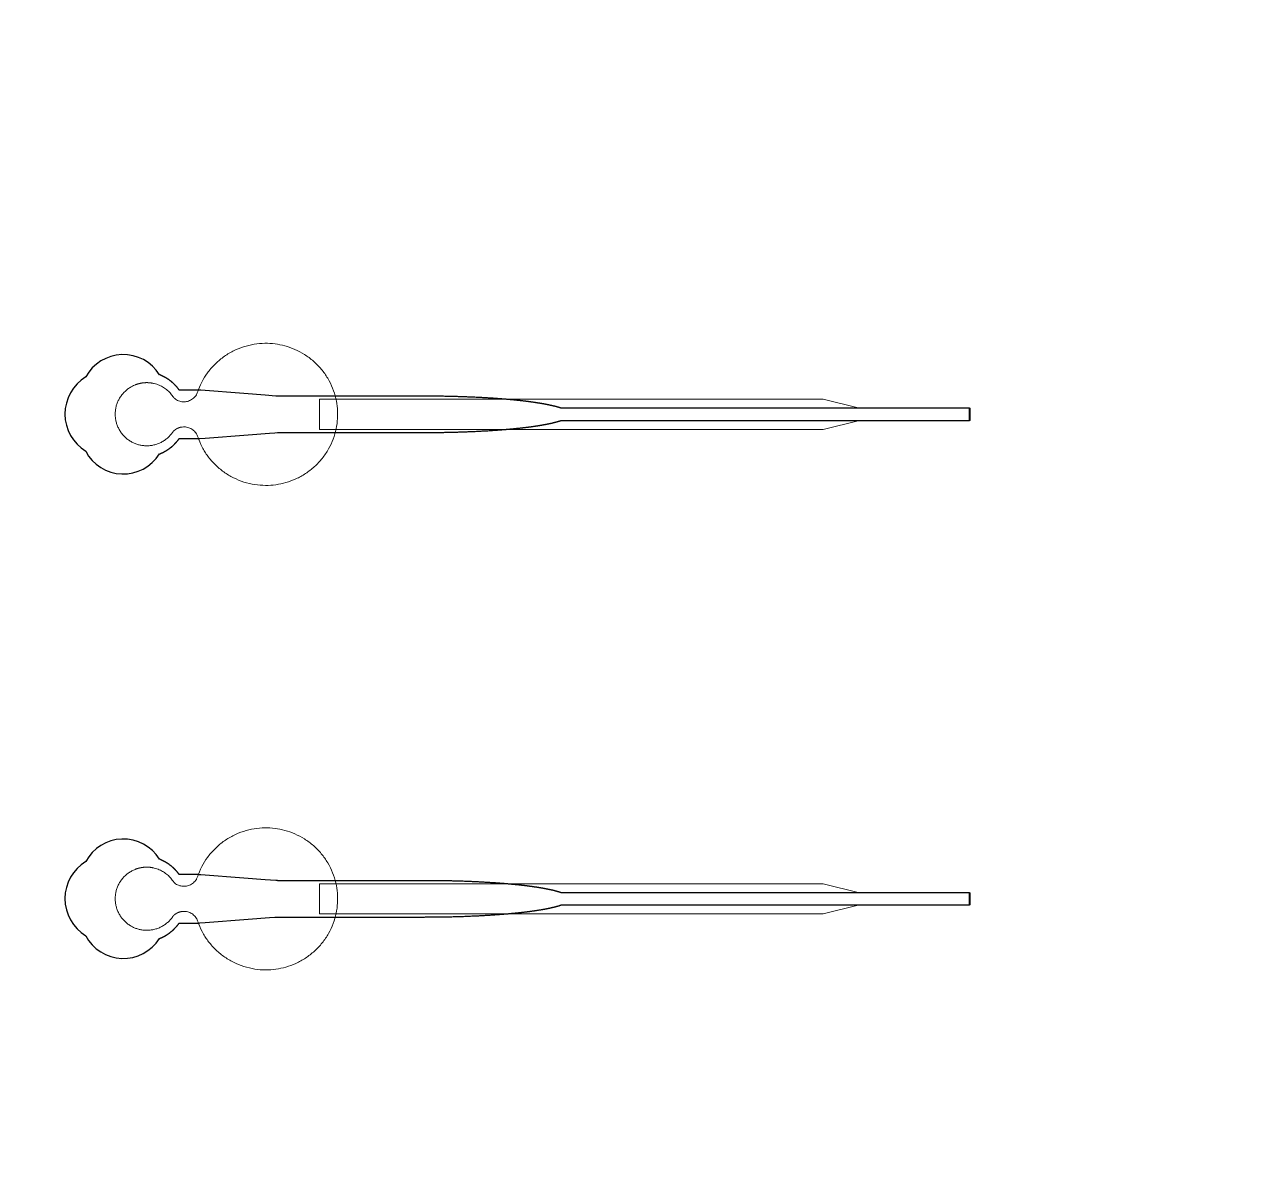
# Model space of a CAD drawing. Header units: inches. Extents: x -52997 to 52003, y -52254 to 52746.
# Drawn here: x 12272 to 17342, y -11278 to -6581 of the extents above; entities that cross this region are included whole.
import ezdxf

# ---------------------------------------------------------------- set-up
doc = ezdxf.new("R2010")
doc.units = ezdxf.units.IN
doc.header["$MEASUREMENT"] = 0
doc.layers.add('1', color=1, linetype='Continuous')
doc.layers.add('2', color=140, linetype='Continuous', lineweight=0)
doc.layers.add('3', color=90, linetype='Continuous', lineweight=0)

msp = doc.modelspace()

# ---------------------------------------------------------------- linework, layer by layer
at = {"layer": '1'}
for points in [[(-16283.4, -47485.7), (0, -47485.7), (16283.4, -47485.7, 5.999107)], [(-16250, -47285.7), (0, -47285.7), (16250, -47285.7, 5.986812)], [(-13685.8, -45485.7), (0, -45485.7), (13685.8, -45485.7, 6.794322)], [(12829.1, -8353.6), (12829.5, -8353.4), (12830.3, -8353.1), (12831.2, -8352.8), (12832, -8352.4), (12832.8, -8352.1), (12833.7, -8351.8), (12834.5, -8351.4), (12835.4, -8351), (12836.2, -8350.7), (12837.1, -8350.3), (12838, -8349.9), (12838.8, -8349.5), (12839.7, -8349.1), (12840.5, -8348.7), (12841.4, -8348.3), (12842.2, -8347.9), (12843.1, -8347.5), (12844, -8347.1), (12844.8, -8346.6), (12845.7, -8346.2), (12846.5, -8345.8), (12847.4, -8345.3), (12848.2, -8344.9), (12849.1, -8344.4), (12850, -8343.9), (12850.8, -8343.5), (12851.7, -8343), (12852.5, -8342.5), (12853.4, -8342), (12854.2, -8341.5), (12855.1, -8341), (12855.9, -8340.5), (12856.8, -8340), (12857.6, -8339.5), (12858.5, -8339), (12859.3, -8338.4), (12860.2, -8337.9), (12861, -8337.3), (12861.9, -8336.8), (12862.7, -8336.2), (12863.6, -8335.7), (12864.4, -8335.1), (12865.2, -8334.6), (12866.1, -8334), (12866.9, -8333.4), (12867.7, -8332.8), (12868.6, -8332.2), (12869.4, -8331.6), (12870.2, -8331), (12871, -8330.4), (12871.8, -8329.8), (12872.6, -8329.2), (12873.5, -8328.6), (12874.3, -8328), (12875.1, -8327.3), (12875.9, -8326.7), (12876.7, -8326.1), (12877.5, -8325.4), (12878.3, -8324.8), (12879, -8324.1), (12879.8, -8323.5), (12880.6, -8322.8), (12881.4, -8322.2), (12882.2, -8321.5), (12882.9, -8320.8), (12883.7, -8320.1), (12884.5, -8319.5), (12885.2, -8318.8), (12886, -8318.1), (12886.7, -8317.4), (12887.5, -8316.7), (12888.2, -8316), (12888.9, -8315.3), (12889.7, -8314.6), (12890.4, -8313.9), (12891.1, -8313.2), (12891.8, -8312.5), (12892.5, -8311.7), (12893.2, -8311), (12893.9, -8310.3), (12894.6, -8309.6), (12895.3, -8308.8), (12896, -8308.1), (12896.7, -8307.4), (12897.3, -8306.6), (12898, -8305.9), (12898.7, -8305.2), (12899.3, -8304.4), (12900, -8303.7), (12900.6, -8302.9), (12901.3, -8302.2), (12901.9, -8301.4), (12902.5, -8300.7), (12903.2, -8299.9), (12903.8, -8299.1), (12904.4, -8298.4), (12905, -8297.6), (12905.6, -8296.9), (12906.2, -8296.1), (12906.8, -8295.3), (12907.3, -8294.6), (12907.9, -8293.8), (12908.5, -8293), (12909, -8292.3), (12909.6, -8291.5), (12910.1, -8290.7), (12910.7, -8290), (12954.3, -8290), (12976.1, -8290), (12987, -8290), (12989.7, -8290), (12991, -8290), (12991.1, -8290), (12991.1, -8290), (12991.1, -8290), (12991.1, -8290), (12991.1, -8289.9), (12991.2, -8289.9), (12991.6, -8289.9), (12992.2, -8289.9), (12993.6, -8289.8), (12996.4, -8289.5), (13018.5, -8287.9), (13195.1, -8274.3), (13283.4, -8267.5), (13305.5, -8265.8), (13316.6, -8265), (13316.9, -8265), (13317, -8265), (13317, -8265), (13317.1, -8265), (13317.2, -8265), (13317.5, -8265), (13578, -8265), (13584.3, -8265), (13596.9, -8265), (13697.4, -8265), (13898.4, -8265), (13911, -8265), (13917.3, -8265), (13920.4, -8265), (13922, -8265), (13922.4, -8265), (13922.6, -8265), (13922.7, -8265), (13922.7, -8265), (13922.7, -8265), (13922.8, -8265), (13923.3, -8265), (13927.9, -8264.9), (13932.5, -8264.9), (13937.1, -8264.9), (13941.8, -8264.9), (13946.4, -8264.9), (13951.1, -8264.9), (13955.7, -8264.8), (13960.4, -8264.8), (13965.1, -8264.8), (13969.8, -8264.7), (13974.5, -8264.7), (13979.2, -8264.6), (13984, -8264.6), (13988.7, -8264.5), (13993.5, -8264.4), (13998.2, -8264.4), (14003, -8264.3), (14007.8, -8264.2), (14012.6, -8264.1), (14017.3, -8264), (14022.1, -8263.9), (14026.9, -8263.8), (14031.8, -8263.7), (14036.6, -8263.6), (14041.4, -8263.5), (14046.2, -8263.3), (14051, -8263.2), (14055.9, -8263.1), (14060.7, -8262.9), (14065.5, -8262.8), (14070.3, -8262.6), (14075.2, -8262.5), (14080, -8262.3), (14084.8, -8262.2), (14089.7, -8262), (14094.5, -8261.8), (14099.3, -8261.6), (14104.2, -8261.4), (14109, -8261.2), (14113.8, -8261), (14118.6, -8260.8), (14123.4, -8260.6), (14128.2, -8260.4), (14133, -8260.2), (14137.8, -8260), (14142.6, -8259.7), (14147.4, -8259.5), (14152.2, -8259.3), (14156.9, -8259), (14161.7, -8258.7), (14166.4, -8258.5), (14171.1, -8258.2), (14175.9, -8258), (14180.6, -8257.7), (14185.3, -8257.4), (14189.9, -8257.1), (14194.6, -8256.8), (14199.3, -8256.5), (14203.9, -8256.2), (14208.5, -8255.9), (14213.1, -8255.6), (14217.7, -8255.3), (14222.3, -8254.9), (14224.6, -8254.8), (14226.8, -8254.6), (14229.1, -8254.4), (14231.4, -8254.3), (14233.6, -8254.1), (14235.9, -8253.9), (14238.1, -8253.8), (14240.4, -8253.6), (14242.6, -8253.4), (14244.9, -8253.2), (14247.1, -8253), (14249.3, -8252.9), (14251.5, -8252.7), (14253.8, -8252.5), (14256, -8252.3), (14258.2, -8252.1), (14260.4, -8251.9), (14262.6, -8251.8), (14264.8, -8251.6), (14266.9, -8251.4), (14269.1, -8251.2), (14271.3, -8251), (14273.4, -8250.8), (14275.6, -8250.6), (14277.7, -8250.4), (14279.9, -8250.2), (14282, -8250), (14284.2, -8249.8), (14286.3, -8249.6), (14288.4, -8249.4), (14290.5, -8249.2), (14292.6, -8249), (14294.7, -8248.8), (14296.8, -8248.6), (14298.9, -8248.4), (14301, -8248.2), (14303, -8248), (14305.1, -8247.7), (14307.2, -8247.5), (14309.2, -8247.3), (14311.3, -8247.1), (14313.3, -8246.9), (14315.3, -8246.7), (14317.3, -8246.4), (14319.3, -8246.2), (14321.3, -8246), (14323.3, -8245.8), (14325.3, -8245.6), (14327.3, -8245.3), (14329.3, -8245.1), (14331.2, -8244.9), (14333.2, -8244.7), (14335.2, -8244.4), (14337.1, -8244.2), (14339, -8244), (14341, -8243.7), (14342.9, -8243.5), (14344.8, -8243.3), (14346.7, -8243), (14348.6, -8242.8), (14350.5, -8242.5), (14352.3, -8242.3), (14354.2, -8242.1), (14356, -8241.8), (14357.9, -8241.6), (14359.7, -8241.3), (14361.6, -8241.1), (14363.4, -8240.9), (14365.2, -8240.6), (14367, -8240.4), (14368.8, -8240.1), (14370.6, -8239.9), (14372.4, -8239.6), (14374.1, -8239.4), (14375.9, -8239.1), (14377.6, -8238.9), (14379.4, -8238.6), (14381.1, -8238.3), (14382.8, -8238.1), (14384.5, -8237.8), (14386.2, -8237.6), (14387.9, -8237.3), (14389.6, -8237.1), (14391.3, -8236.8), (14392.9, -8236.5), (14394.6, -8236.3), (14396.2, -8236), (14397.9, -8235.8), (14399.5, -8235.5), (14401.1, -8235.2), (14402.7, -8235), (14404.3, -8234.7), (14405.9, -8234.4), (14407.5, -8234.2), (14409, -8233.9), (14410.6, -8233.6), (14412.1, -8233.3), (14413.6, -8233.1), (14415.2, -8232.8), (14416.7, -8232.5), (14418.2, -8232.3), (14419.7, -8232), (14421.2, -8231.7), (14422.6, -8231.4), (14424.1, -8231.2), (14425.5, -8230.9), (14427, -8230.6), (14428.4, -8230.3), (14429.8, -8230), (14431.2, -8229.8), (14432.6, -8229.5), (14434, -8229.2), (14435.4, -8228.9), (14436.8, -8228.6), (14438.1, -8228.4), (14439.5, -8228.1), (14440.8, -8227.8), (14442.1, -8227.5), (14443.4, -8227.2), (14444.7, -8226.9), (14446, -8226.6), (14447.3, -8226.4), (14448.6, -8226.1), (14449.8, -8225.8), (14451.1, -8225.5), (14452.3, -8225.2), (14453.5, -8224.9), (14454.7, -8224.6), (14456, -8224.3), (14457.1, -8224), (14458.3, -8223.8), (14459.5, -8223.5), (14460.7, -8223.2), (14461.8, -8222.9), (14462.9, -8222.6), (14464.1, -8222.3), (14465.2, -8222), (14466.3, -8221.7), (14467.4, -8221.4), (14468.5, -8221.1), (14469.5, -8220.8), (14470.6, -8220.5), (14471.6, -8220.2), (14472.7, -8219.9), (14473.7, -8219.6), (14474.7, -8219.3), (14475.7, -8219), (14476.7, -8218.8), (14477.7, -8218.5), (14478.7, -8218.2), (14479.6, -8217.9), (14480.6, -8217.6), (14481.5, -8217.3), (14482.5, -8217), (14483.4, -8216.7), (14484.3, -8216.4), (14485.2, -8216.1), (14486.1, -8215.8), (14486.9, -8215.5), (14488.3, -8215), (16174, -8215.2), (16174, -8165), (14488.4, -8165), (14488.1, -8164.9), (14487.3, -8164.6), (14486.4, -8164.2), (14485.5, -8163.9), (14484.6, -8163.6), (14483.7, -8163.3), (14482.8, -8163), (14481.9, -8162.7), (14480.9, -8162.4), (14480, -8162.2), (14479, -8161.9), (14478.1, -8161.6), (14477.1, -8161.3), (14476.1, -8161), (14475.1, -8160.7), (14474.1, -8160.4), (14473, -8160.1), (14472, -8159.8), (14471, -8159.5), (14469.9, -8159.2), (14468.8, -8158.9), (14467.7, -8158.6), (14466.6, -8158.3), (14465.5, -8158), (14464.4, -8157.7), (14463.3, -8157.4), (14462.2, -8157.1), (14461, -8156.8), (14459.9, -8156.5), (14458.7, -8156.2), (14457.5, -8155.9), (14456.3, -8155.6), (14455.1, -8155.4), (14453.9, -8155.1), (14452.7, -8154.8), (14451.4, -8154.5), (14450.2, -8154.2), (14448.9, -8153.9), (14447.7, -8153.6), (14446.4, -8153.3), (14445.1, -8153), (14443.8, -8152.8), (14442.5, -8152.5), (14441.1, -8152.2), (14439.8, -8151.9), (14438.5, -8151.6), (14437.1, -8151.3), (14435.8, -8151.1), (14434.4, -8150.8), (14433, -8150.5), (14431.6, -8150.2), (14430.2, -8149.9), (14428.8, -8149.7), (14427.3, -8149.4), (14425.9, -8149.1), (14424.4, -8148.8), (14423, -8148.5), (14421.5, -8148.3), (14420, -8148), (14418.5, -8147.7), (14417, -8147.4), (14415.5, -8147.2), (14414, -8146.9), (14412.5, -8146.6), (14410.9, -8146.3), (14409.4, -8146.1), (14407.8, -8145.8), (14406.2, -8145.5), (14404.7, -8145.3), (14403.1, -8145), (14401.5, -8144.7), (14399.8, -8144.5), (14398.2, -8144.2), (14396.6, -8143.9), (14394.9, -8143.7), (14393.3, -8143.4), (14391.6, -8143.2), (14390, -8142.9), (14388.3, -8142.6), (14386.6, -8142.4), (14384.9, -8142.1), (14383.2, -8141.9), (14381.5, -8141.6), (14379.7, -8141.4), (14378, -8141.1), (14376.2, -8140.8), (14374.5, -8140.6), (14372.7, -8140.3), (14370.9, -8140.1), (14369.2, -8139.8), (14367.4, -8139.6), (14365.6, -8139.3), (14363.8, -8139.1), (14361.9, -8138.9), (14360.1, -8138.6), (14358.3, -8138.4), (14356.4, -8138.1), (14354.6, -8137.9), (14352.7, -8137.6), (14350.8, -8137.4), (14349, -8137.2), (14347.1, -8136.9), (14345.2, -8136.7), (14343.3, -8136.5), (14341.3, -8136.2), (14339.4, -8136), (14337.5, -8135.8), (14335.6, -8135.5), (14333.6, -8135.3), (14331.7, -8135.1), (14329.7, -8134.8), (14327.7, -8134.6), (14325.7, -8134.4), (14323.8, -8134.2), (14321.8, -8133.9), (14319.8, -8133.7), (14317.7, -8133.5), (14315.7, -8133.3), (14313.7, -8133.1), (14311.7, -8132.8), (14309.6, -8132.6), (14307.6, -8132.4), (14305.5, -8132.2), (14303.5, -8132), (14301.4, -8131.8), (14299.3, -8131.6), (14297.3, -8131.4), (14295.2, -8131.1), (14293.1, -8130.9), (14291, -8130.7), (14288.9, -8130.5), (14286.8, -8130.3), (14284.6, -8130.1), (14282.5, -8129.9), (14280.4, -8129.7), (14278.2, -8129.5), (14276.1, -8129.3), (14273.9, -8129.1), (14271.8, -8128.9), (14269.6, -8128.8), (14267.4, -8128.6), (14265.3, -8128.4), (14263.1, -8128.2), (14260.9, -8128), (14258.7, -8127.8), (14256.5, -8127.6), (14254.3, -8127.4), (14252.1, -8127.3), (14249.9, -8127.1), (14247.7, -8126.9), (14245.4, -8126.7), (14243.2, -8126.5), (14241, -8126.4), (14238.7, -8126.2), (14236.5, -8126), (14234.2, -8125.8), (14232, -8125.7), (14229.7, -8125.5), (14227.5, -8125.3), (14225.2, -8125.2), (14220.6, -8124.8), (14216.1, -8124.5), (14211.5, -8124.2), (14206.9, -8123.9), (14202.3, -8123.6), (14197.6, -8123.3), (14193, -8123), (14188.3, -8122.7), (14183.7, -8122.4), (14179, -8122.1), (14174.3, -8121.9), (14169.6, -8121.6), (14164.9, -8121.3), (14160.1, -8121.1), (14155.4, -8120.8), (14150.6, -8120.6), (14145.9, -8120.3), (14141.1, -8120.1), (14136.4, -8119.9), (14131.6, -8119.6), (14126.8, -8119.4), (14122, -8119.2), (14117.2, -8119), (14112.4, -8118.8), (14107.6, -8118.6), (14102.8, -8118.4), (14098, -8118.2), (14093.2, -8118), (14088.4, -8117.9), (14083.6, -8117.7), (14078.8, -8117.5), (14074, -8117.4), (14069.2, -8117.2), (14064.4, -8117.1), (14059.6, -8116.9), (14054.8, -8116.8), (14050, -8116.7), (14045.2, -8116.5), (14040.4, -8116.4), (14035.6, -8116.3), (14030.8, -8116.2), (14026, -8116.1), (14021.2, -8116), (14016.5, -8115.9), (14011.7, -8115.8), (14007, -8115.7), (14002.2, -8115.6), (13997.5, -8115.5), (13992.7, -8115.5), (13988, -8115.4), (13983.3, -8115.3), (13978.6, -8115.3), (13973.9, -8115.2), (13969.2, -8115.2), (13964.6, -8115.1), (13959.9, -8115.1), (13955.3, -8115.1), (13950.6, -8115), (13946, -8115), (13941.4, -8115), (13936.8, -8115), (13934.5, -8115), (13933.9, -8115), (13933.7, -8115), (13933.5, -8115), (13933.3, -8115), (13931.7, -8115), (13925.3, -8115), (13912.6, -8115), (13861.6, -8115), (13657.7, -8115), (13606.7, -8115), (13581.2, -8115), (13574.8, -8115), (13573.2, -8115), (13317.5, -8115), (13317.1, -8115), (13317, -8115), (13317, -8115), (13316.9, -8115), (13316.9, -8115), (13316.5, -8114.9), (13315.1, -8114.8), (13309.6, -8114.4), (13265.5, -8111), (13177.1, -8104.2), (13000.5, -8090.7), (12995, -8090.2), (12992.2, -8090), (12991.5, -8090), (12991.2, -8090), (12991.1, -8090), (12991.1, -8090), (12991.1, -8090), (12991.1, -8090), (12991.1, -8090), (12991, -8090), (12990.7, -8090), (12988, -8090), (12982.5, -8090), (12971.6, -8090), (12949.8, -8090), (12928, -8090), (12917.1, -8090), (12911.7, -8090), (12911, -8090), (12910.8, -8090), (12910.7, -8090), (12910.7, -8090), (12910.7, -8090), (12910.7, -8090), (12910.7, -8089.9), (12910.3, -8089.4), (12909.5, -8088.2), (12908.7, -8087.1), (12907.8, -8086), (12907, -8084.9), (12906.1, -8083.8), (12905.3, -8082.6), (12904.4, -8081.5), (12903.5, -8080.4), (12902.6, -8079.3), (12901.7, -8078.2), (12900.8, -8077.1), (12899.8, -8076), (12898.9, -8074.9), (12897.9, -8073.8), (12896.9, -8072.7), (12896, -8071.7), (12895, -8070.6), (12893.9, -8069.5), (12892.9, -8068.4), (12891.9, -8067.4), (12890.8, -8066.3), (12889.8, -8065.3), (12888.7, -8064.2), (12887.6, -8063.2), (12886.5, -8062.2), (12885.4, -8061.1), (12884.3, -8060.1), (12883.1, -8059.1), (12882, -8058.1), (12880.8, -8057.1), (12879.7, -8056.1), (12878.5, -8055.1), (12877.3, -8054.2), (12876.1, -8053.2), (12874.9, -8052.3), (12873.7, -8051.3), (12872.4, -8050.4), (12871.2, -8049.4), (12869.9, -8048.5), (12868.7, -8047.6), (12867.4, -8046.7), (12866.1, -8045.8), (12864.9, -8044.9), (12863.6, -8044.1), (12862.3, -8043.2), (12860.9, -8042.4), (12859.6, -8041.5), (12858.3, -8040.7), (12857, -8039.9), (12855.6, -8039.1), (12854.3, -8038.3), (12852.9, -8037.5), (12851.5, -8036.8), (12850.2, -8036), (12848.8, -8035.3), (12847.4, -8034.5), (12846, -8033.8), (12844.6, -8033.1), (12843.2, -8032.4), (12841.8, -8031.8), (12840.4, -8031.1), (12839, -8030.4), (12837.6, -8029.8), (12836.2, -8029.2), (12834.7, -8028.6), (12833.3, -8028), (12831.9, -8027.4), (12830.4, -8026.8), (12829.2, -8026.4, 0.576044), (12524.6, -8035.7, 0.560065), (12524.6, -8342.2, 0.578435)], [(12829.1, -10353.6), (12829.5, -10353.4), (12830.3, -10353.1), (12831.2, -10352.8), (12832, -10352.4), (12832.8, -10352.1), (12833.7, -10351.8), (12834.5, -10351.4), (12835.4, -10351), (12836.2, -10350.7), (12837.1, -10350.3), (12838, -10349.9), (12838.8, -10349.5), (12839.7, -10349.1), (12840.5, -10348.7), (12841.4, -10348.3), (12842.2, -10347.9), (12843.1, -10347.5), (12844, -10347.1), (12844.8, -10346.6), (12845.7, -10346.2), (12846.5, -10345.8), (12847.4, -10345.3), (12848.2, -10344.9), (12849.1, -10344.4), (12850, -10343.9), (12850.8, -10343.5), (12851.7, -10343), (12852.5, -10342.5), (12853.4, -10342), (12854.2, -10341.5), (12855.1, -10341), (12855.9, -10340.5), (12856.8, -10340), (12857.6, -10339.5), (12858.5, -10339), (12859.3, -10338.4), (12860.2, -10337.9), (12861, -10337.3), (12861.9, -10336.8), (12862.7, -10336.2), (12863.6, -10335.7), (12864.4, -10335.1), (12865.2, -10334.6), (12866.1, -10334), (12866.9, -10333.4), (12867.7, -10332.8), (12868.6, -10332.2), (12869.4, -10331.6), (12870.2, -10331), (12871, -10330.4), (12871.8, -10329.8), (12872.6, -10329.2), (12873.5, -10328.6), (12874.3, -10328), (12875.1, -10327.3), (12875.9, -10326.7), (12876.7, -10326.1), (12877.5, -10325.4), (12878.3, -10324.8), (12879, -10324.1), (12879.8, -10323.5), (12880.6, -10322.8), (12881.4, -10322.2), (12882.2, -10321.5), (12882.9, -10320.8), (12883.7, -10320.1), (12884.5, -10319.5), (12885.2, -10318.8), (12886, -10318.1), (12886.7, -10317.4), (12887.5, -10316.7), (12888.2, -10316), (12888.9, -10315.3), (12889.7, -10314.6), (12890.4, -10313.9), (12891.1, -10313.2), (12891.8, -10312.5), (12892.5, -10311.7), (12893.2, -10311), (12893.9, -10310.3), (12894.6, -10309.6), (12895.3, -10308.8), (12896, -10308.1), (12896.7, -10307.4), (12897.3, -10306.6), (12898, -10305.9), (12898.7, -10305.2), (12899.3, -10304.4), (12900, -10303.7), (12900.6, -10302.9), (12901.3, -10302.2), (12901.9, -10301.4), (12902.5, -10300.7), (12903.2, -10299.9), (12903.8, -10299.1), (12904.4, -10298.4), (12905, -10297.6), (12905.6, -10296.9), (12906.2, -10296.1), (12906.8, -10295.3), (12907.3, -10294.6), (12907.9, -10293.8), (12908.5, -10293), (12909, -10292.3), (12909.6, -10291.5), (12910.1, -10290.7), (12910.7, -10290), (12954.3, -10290), (12976.1, -10290), (12987, -10290), (12989.7, -10290), (12991, -10290), (12991.1, -10290), (12991.1, -10290), (12991.1, -10290), (12991.1, -10290), (12991.1, -10289.9), (12991.2, -10289.9), (12991.6, -10289.9), (12992.2, -10289.9), (12993.6, -10289.8), (12996.4, -10289.5), (13018.5, -10287.9), (13195.1, -10274.3), (13283.4, -10267.5), (13305.5, -10265.8), (13316.6, -10265), (13316.9, -10265), (13317, -10265), (13317, -10265), (13317.1, -10265), (13317.2, -10265), (13317.5, -10265), (13578, -10265), (13584.3, -10265), (13596.9, -10265), (13697.4, -10265), (13898.4, -10265), (13911, -10265), (13917.3, -10265), (13920.4, -10265), (13922, -10265), (13922.4, -10265), (13922.6, -10265), (13922.7, -10265), (13922.7, -10265), (13922.7, -10265), (13922.8, -10265), (13923.3, -10265), (13927.9, -10264.9), (13932.5, -10264.9), (13937.1, -10264.9), (13941.8, -10264.9), (13946.4, -10264.9), (13951.1, -10264.9), (13955.7, -10264.8), (13960.4, -10264.8), (13965.1, -10264.8), (13969.8, -10264.7), (13974.5, -10264.7), (13979.2, -10264.6), (13984, -10264.6), (13988.7, -10264.5), (13993.5, -10264.4), (13998.2, -10264.4), (14003, -10264.3), (14007.8, -10264.2), (14012.6, -10264.1), (14017.3, -10264), (14022.1, -10263.9), (14026.9, -10263.8), (14031.8, -10263.7), (14036.6, -10263.6), (14041.4, -10263.5), (14046.2, -10263.3), (14051, -10263.2), (14055.9, -10263.1), (14060.7, -10262.9), (14065.5, -10262.8), (14070.3, -10262.6), (14075.2, -10262.5), (14080, -10262.3), (14084.8, -10262.2), (14089.7, -10262), (14094.5, -10261.8), (14099.3, -10261.6), (14104.2, -10261.4), (14109, -10261.2), (14113.8, -10261), (14118.6, -10260.8), (14123.4, -10260.6), (14128.2, -10260.4), (14133, -10260.2), (14137.8, -10260), (14142.6, -10259.7), (14147.4, -10259.5), (14152.2, -10259.3), (14156.9, -10259), (14161.7, -10258.7), (14166.4, -10258.5), (14171.1, -10258.2), (14175.9, -10258), (14180.6, -10257.7), (14185.3, -10257.4), (14189.9, -10257.1), (14194.6, -10256.8), (14199.3, -10256.5), (14203.9, -10256.2), (14208.5, -10255.9), (14213.1, -10255.6), (14217.7, -10255.3), (14222.3, -10254.9), (14224.6, -10254.8), (14226.8, -10254.6), (14229.1, -10254.4), (14231.4, -10254.3), (14233.6, -10254.1), (14235.9, -10253.9), (14238.1, -10253.8), (14240.4, -10253.6), (14242.6, -10253.4), (14244.9, -10253.2), (14247.1, -10253), (14249.3, -10252.9), (14251.5, -10252.7), (14253.8, -10252.5), (14256, -10252.3), (14258.2, -10252.1), (14260.4, -10251.9), (14262.6, -10251.8), (14264.8, -10251.6), (14266.9, -10251.4), (14269.1, -10251.2), (14271.3, -10251), (14273.4, -10250.8), (14275.6, -10250.6), (14277.7, -10250.4), (14279.9, -10250.2), (14282, -10250), (14284.2, -10249.8), (14286.3, -10249.6), (14288.4, -10249.4), (14290.5, -10249.2), (14292.6, -10249), (14294.7, -10248.8), (14296.8, -10248.6), (14298.9, -10248.4), (14301, -10248.2), (14303, -10248), (14305.1, -10247.7), (14307.2, -10247.5), (14309.2, -10247.3), (14311.3, -10247.1), (14313.3, -10246.9), (14315.3, -10246.7), (14317.3, -10246.4), (14319.3, -10246.2), (14321.3, -10246), (14323.3, -10245.8), (14325.3, -10245.6), (14327.3, -10245.3), (14329.3, -10245.1), (14331.2, -10244.9), (14333.2, -10244.7), (14335.2, -10244.4), (14337.1, -10244.2), (14339, -10244), (14341, -10243.7), (14342.9, -10243.5), (14344.8, -10243.3), (14346.7, -10243), (14348.6, -10242.8), (14350.5, -10242.5), (14352.3, -10242.3), (14354.2, -10242.1), (14356, -10241.8), (14357.9, -10241.6), (14359.7, -10241.3), (14361.6, -10241.1), (14363.4, -10240.9), (14365.2, -10240.6), (14367, -10240.4), (14368.8, -10240.1), (14370.6, -10239.9), (14372.4, -10239.6), (14374.1, -10239.4), (14375.9, -10239.1), (14377.6, -10238.9), (14379.4, -10238.6), (14381.1, -10238.3), (14382.8, -10238.1), (14384.5, -10237.8), (14386.2, -10237.6), (14387.9, -10237.3), (14389.6, -10237.1), (14391.3, -10236.8), (14392.9, -10236.5), (14394.6, -10236.3), (14396.2, -10236), (14397.9, -10235.8), (14399.5, -10235.5), (14401.1, -10235.2), (14402.7, -10235), (14404.3, -10234.7), (14405.9, -10234.4), (14407.5, -10234.2), (14409, -10233.9), (14410.6, -10233.6), (14412.1, -10233.3), (14413.6, -10233.1), (14415.2, -10232.8), (14416.7, -10232.5), (14418.2, -10232.3), (14419.7, -10232), (14421.2, -10231.7), (14422.6, -10231.4), (14424.1, -10231.2), (14425.5, -10230.9), (14427, -10230.6), (14428.4, -10230.3), (14429.8, -10230), (14431.2, -10229.8), (14432.6, -10229.5), (14434, -10229.2), (14435.4, -10228.9), (14436.8, -10228.6), (14438.1, -10228.4), (14439.5, -10228.1), (14440.8, -10227.8), (14442.1, -10227.5), (14443.4, -10227.2), (14444.7, -10226.9), (14446, -10226.6), (14447.3, -10226.4), (14448.6, -10226.1), (14449.8, -10225.8), (14451.1, -10225.5), (14452.3, -10225.2), (14453.5, -10224.9), (14454.7, -10224.6), (14456, -10224.3), (14457.1, -10224), (14458.3, -10223.8), (14459.5, -10223.5), (14460.7, -10223.2), (14461.8, -10222.9), (14462.9, -10222.6), (14464.1, -10222.3), (14465.2, -10222), (14466.3, -10221.7), (14467.4, -10221.4), (14468.5, -10221.1), (14469.5, -10220.8), (14470.6, -10220.5), (14471.6, -10220.2), (14472.7, -10219.9), (14473.7, -10219.6), (14474.7, -10219.3), (14475.7, -10219), (14476.7, -10218.8), (14477.7, -10218.5), (14478.7, -10218.2), (14479.6, -10217.9), (14480.6, -10217.6), (14481.5, -10217.3), (14482.5, -10217), (14483.4, -10216.7), (14484.3, -10216.4), (14485.2, -10216.1), (14486.1, -10215.8), (14486.9, -10215.5), (14488.3, -10215), (16174, -10215.2), (16174, -10165), (14488.4, -10165), (14488.1, -10164.9), (14487.3, -10164.6), (14486.4, -10164.2), (14485.5, -10163.9), (14484.6, -10163.6), (14483.7, -10163.3), (14482.8, -10163), (14481.9, -10162.7), (14480.9, -10162.4), (14480, -10162.2), (14479, -10161.9), (14478.1, -10161.6), (14477.1, -10161.3), (14476.1, -10161), (14475.1, -10160.7), (14474.1, -10160.4), (14473, -10160.1), (14472, -10159.8), (14471, -10159.5), (14469.9, -10159.2), (14468.8, -10158.9), (14467.7, -10158.6), (14466.6, -10158.3), (14465.5, -10158), (14464.4, -10157.7), (14463.3, -10157.4), (14462.2, -10157.1), (14461, -10156.8), (14459.9, -10156.5), (14458.7, -10156.2), (14457.5, -10155.9), (14456.3, -10155.6), (14455.1, -10155.4), (14453.9, -10155.1), (14452.7, -10154.8), (14451.4, -10154.5), (14450.2, -10154.2), (14448.9, -10153.9), (14447.7, -10153.6), (14446.4, -10153.3), (14445.1, -10153), (14443.8, -10152.8), (14442.5, -10152.5), (14441.1, -10152.2), (14439.8, -10151.9), (14438.5, -10151.6), (14437.1, -10151.3), (14435.8, -10151.1), (14434.4, -10150.8), (14433, -10150.5), (14431.6, -10150.2), (14430.2, -10149.9), (14428.8, -10149.7), (14427.3, -10149.4), (14425.9, -10149.1), (14424.4, -10148.8), (14423, -10148.5), (14421.5, -10148.3), (14420, -10148), (14418.5, -10147.7), (14417, -10147.4), (14415.5, -10147.2), (14414, -10146.9), (14412.5, -10146.6), (14410.9, -10146.3), (14409.4, -10146.1), (14407.8, -10145.8), (14406.2, -10145.5), (14404.7, -10145.3), (14403.1, -10145), (14401.5, -10144.7), (14399.8, -10144.5), (14398.2, -10144.2), (14396.6, -10143.9), (14394.9, -10143.7), (14393.3, -10143.4), (14391.6, -10143.2), (14390, -10142.9), (14388.3, -10142.6), (14386.6, -10142.4), (14384.9, -10142.1), (14383.2, -10141.9), (14381.5, -10141.6), (14379.7, -10141.4), (14378, -10141.1), (14376.2, -10140.8), (14374.5, -10140.6), (14372.7, -10140.3), (14370.9, -10140.1), (14369.2, -10139.8), (14367.4, -10139.6), (14365.6, -10139.3), (14363.8, -10139.1), (14361.9, -10138.9), (14360.1, -10138.6), (14358.3, -10138.4), (14356.4, -10138.1), (14354.6, -10137.9), (14352.7, -10137.6), (14350.8, -10137.4), (14349, -10137.2), (14347.1, -10136.9), (14345.2, -10136.7), (14343.3, -10136.5), (14341.3, -10136.2), (14339.4, -10136), (14337.5, -10135.8), (14335.6, -10135.5), (14333.6, -10135.3), (14331.7, -10135.1), (14329.7, -10134.8), (14327.7, -10134.6), (14325.7, -10134.4), (14323.8, -10134.2), (14321.8, -10133.9), (14319.8, -10133.7), (14317.7, -10133.5), (14315.7, -10133.3), (14313.7, -10133.1), (14311.7, -10132.8), (14309.6, -10132.6), (14307.6, -10132.4), (14305.5, -10132.2), (14303.5, -10132), (14301.4, -10131.8), (14299.3, -10131.6), (14297.3, -10131.4), (14295.2, -10131.1), (14293.1, -10130.9), (14291, -10130.7), (14288.9, -10130.5), (14286.8, -10130.3), (14284.6, -10130.1), (14282.5, -10129.9), (14280.4, -10129.7), (14278.2, -10129.5), (14276.1, -10129.3), (14273.9, -10129.1), (14271.8, -10128.9), (14269.6, -10128.8), (14267.4, -10128.6), (14265.3, -10128.4), (14263.1, -10128.2), (14260.9, -10128), (14258.7, -10127.8), (14256.5, -10127.6), (14254.3, -10127.4), (14252.1, -10127.3), (14249.9, -10127.1), (14247.7, -10126.9), (14245.4, -10126.7), (14243.2, -10126.5), (14241, -10126.4), (14238.7, -10126.2), (14236.5, -10126), (14234.2, -10125.8), (14232, -10125.7), (14229.7, -10125.5), (14227.5, -10125.3), (14225.2, -10125.2), (14220.6, -10124.8), (14216.1, -10124.5), (14211.5, -10124.2), (14206.9, -10123.9), (14202.3, -10123.6), (14197.6, -10123.3), (14193, -10123), (14188.3, -10122.7), (14183.7, -10122.4), (14179, -10122.1), (14174.3, -10121.9), (14169.6, -10121.6), (14164.9, -10121.3), (14160.1, -10121.1), (14155.4, -10120.8), (14150.6, -10120.6), (14145.9, -10120.3), (14141.1, -10120.1), (14136.4, -10119.9), (14131.6, -10119.6), (14126.8, -10119.4), (14122, -10119.2), (14117.2, -10119), (14112.4, -10118.8), (14107.6, -10118.6), (14102.8, -10118.4), (14098, -10118.2), (14093.2, -10118), (14088.4, -10117.9), (14083.6, -10117.7), (14078.8, -10117.5), (14074, -10117.4), (14069.2, -10117.2), (14064.4, -10117.1), (14059.6, -10116.9), (14054.8, -10116.8), (14050, -10116.7), (14045.2, -10116.5), (14040.4, -10116.4), (14035.6, -10116.3), (14030.8, -10116.2), (14026, -10116.1), (14021.2, -10116), (14016.5, -10115.9), (14011.7, -10115.8), (14007, -10115.7), (14002.2, -10115.6), (13997.5, -10115.5), (13992.7, -10115.5), (13988, -10115.4), (13983.3, -10115.3), (13978.6, -10115.3), (13973.9, -10115.2), (13969.2, -10115.2), (13964.6, -10115.1), (13959.9, -10115.1), (13955.3, -10115.1), (13950.6, -10115), (13946, -10115), (13941.4, -10115), (13936.8, -10115), (13934.5, -10115), (13933.9, -10115), (13933.7, -10115), (13933.5, -10115), (13933.3, -10115), (13931.7, -10115), (13925.3, -10115), (13912.6, -10115), (13861.6, -10115), (13657.7, -10115), (13606.7, -10115), (13581.2, -10115), (13574.8, -10115), (13573.2, -10115), (13317.5, -10115), (13317.1, -10115), (13317, -10115), (13317, -10115), (13316.9, -10115), (13316.9, -10115), (13316.5, -10114.9), (13315.1, -10114.8), (13309.6, -10114.4), (13265.5, -10111), (13177.1, -10104.2), (13000.5, -10090.7), (12995, -10090.2), (12992.2, -10090), (12991.5, -10090), (12991.2, -10090), (12991.1, -10090), (12991.1, -10090), (12991.1, -10090), (12991.1, -10090), (12991.1, -10090), (12991, -10090), (12990.7, -10090), (12988, -10090), (12982.5, -10090), (12971.6, -10090), (12949.8, -10090), (12928, -10090), (12917.1, -10090), (12911.7, -10090), (12911, -10090), (12910.8, -10090), (12910.7, -10090), (12910.7, -10090), (12910.7, -10090), (12910.7, -10090), (12910.7, -10089.9), (12910.3, -10089.4), (12909.5, -10088.2), (12908.7, -10087.1), (12907.8, -10086), (12907, -10084.9), (12906.1, -10083.8), (12905.3, -10082.6), (12904.4, -10081.5), (12903.5, -10080.4), (12902.6, -10079.3), (12901.7, -10078.2), (12900.8, -10077.1), (12899.8, -10076), (12898.9, -10074.9), (12897.9, -10073.8), (12896.9, -10072.7), (12896, -10071.7), (12895, -10070.6), (12893.9, -10069.5), (12892.9, -10068.4), (12891.9, -10067.4), (12890.8, -10066.3), (12889.8, -10065.3), (12888.7, -10064.2), (12887.6, -10063.2), (12886.5, -10062.2), (12885.4, -10061.1), (12884.3, -10060.1), (12883.1, -10059.1), (12882, -10058.1), (12880.8, -10057.1), (12879.7, -10056.1), (12878.5, -10055.1), (12877.3, -10054.2), (12876.1, -10053.2), (12874.9, -10052.3), (12873.7, -10051.3), (12872.4, -10050.4), (12871.2, -10049.4), (12869.9, -10048.5), (12868.7, -10047.6), (12867.4, -10046.7), (12866.1, -10045.8), (12864.9, -10044.9), (12863.6, -10044.1), (12862.3, -10043.2), (12860.9, -10042.4), (12859.6, -10041.5), (12858.3, -10040.7), (12857, -10039.9), (12855.6, -10039.1), (12854.3, -10038.3), (12852.9, -10037.5), (12851.5, -10036.8), (12850.2, -10036), (12848.8, -10035.3), (12847.4, -10034.5), (12846, -10033.8), (12844.6, -10033.1), (12843.2, -10032.4), (12841.8, -10031.8), (12840.4, -10031.1), (12839, -10030.4), (12837.6, -10029.8), (12836.2, -10029.2), (12834.7, -10028.6), (12833.3, -10028), (12831.9, -10027.4), (12830.4, -10026.8), (12829.2, -10026.4, 0.576044), (12524.6, -10035.7, 0.560065), (12524.6, -10342.2, 0.578435)]]:
    msp.add_lwpolyline(points, format="xyb", close=True, dxfattribs=at)
msp.add_circle((-497.2, 245.8), 52500, dxfattribs=at)
at = {"layer": '2'}
for points in [[(-16283.4, -47485.7), (0, -47485.7), (16283.4, -47485.7, 5.999107)], [(-16250, -47285.7), (0, -47285.7), (16250, -47285.7, 5.986812)], [(-13685.8, -45485.7), (0, -45485.7), (13685.8, -45485.7, 6.794322)]]:
    msp.add_lwpolyline(points, format="xyb", close=True, dxfattribs=at)
msp.add_circle((-497.2, 245.8), 52500, dxfattribs=at)
for points in [[(12886, -8260.5), (12908.2, -8237.3), (12939.9, -8242.5), (12971.6, -8247.8), (12985.2, -8276.8), (13060.6, -8517.6), (13312.6, -8480), (13564.6, -8442.3), (13564.7, -8190.2), (13564.9, -7938), (13312.9, -7900.1), (13060.9, -7862.2), (12985.2, -8103), (12972, -8131.4), (12941.2, -8137.2), (12910.3, -8142.9), (12887.7, -8121.1), (12836.4, -8037.7), (12742, -8063.9), (12647.6, -8090), (12646.4, -8187.9), (12645.2, -8285.8), (12738.9, -8314.2), (12832.7, -8342.6), (12886, -8260.5)], [(12886, -10260.5), (12908.2, -10237.3), (12939.9, -10242.5), (12971.6, -10247.8), (12985.2, -10276.8), (13060.6, -10517.6), (13312.6, -10480), (13564.6, -10442.3), (13564.7, -10190.2), (13564.9, -9938), (13312.9, -9900.1), (13060.9, -9862.2), (12985.2, -10103), (12972, -10131.4), (12941.2, -10137.2), (12910.3, -10142.9), (12887.7, -10121.1), (12836.4, -10037.7), (12742, -10063.9), (12647.6, -10090), (12646.4, -10187.9), (12645.2, -10285.8), (12738.9, -10314.2), (12832.7, -10342.6), (12886, -10260.5)]]:
    msp.add_rational_spline(points, [1, 0.884783429184, 1, 0.884783429184, 1, 0.758252289935, 1, 0.758252289935, 1, 0.758252289935, 1, 0.758252289935, 1, 0.888941908896, 1, 0.888941908896, 1, 0.79946124759, 1, 0.79946124759, 1, 0.79946124759, 1, 0.79946124759, 1], degree=2, knots=[0, 0, 0, 0.969535, 0.969535, 1.939069, 1.939069, 3.359405, 3.359405, 4.779741, 4.779741, 6.200078, 6.200078, 7.620414, 7.620414, 8.571947, 8.571947, 9.52348, 9.52348, 10.812277, 10.812277, 12.101074, 12.101074, 13.389871, 13.389871, 14.678668, 14.678668, 14.678668], dxfattribs=at)
at = {"layer": '3'}
for points in [[(-16283.4, -47485.7), (0, -47485.7), (16283.4, -47485.7, 5.999107)], [(-16283.4, -47485.7), (0, -47485.7), (16283.4, -47485.7, 5.999107)], [(-16250, -47285.7), (0, -47285.7), (16250, -47285.7, 5.986812)], [(-16250, -47285.7), (0, -47285.7), (16250, -47285.7, 5.986812)], [(-13685.8, -45485.7), (0, -45485.7), (13685.8, -45485.7, 6.794322)], [(-13685.8, -45485.7), (0, -45485.7), (13685.8, -45485.7, 6.794322)]]:
    msp.add_lwpolyline(points, format="xyb", close=True, dxfattribs=at)
for points in [[(13489.6, -8127.4), (15569.1, -8127.5), (15719.1, -8165), (16176.1, -8165), (16176.1, -8215), (15719.1, -8215), (15569.1, -8252.5), (13489.6, -8252.4)], [(13489.6, -10127.4), (15569.1, -10127.5), (15719.1, -10165), (16176.1, -10165), (16176.1, -10215), (15719.1, -10215), (15569.1, -10252.5), (13489.6, -10252.4)]]:
    msp.add_lwpolyline(points, close=True, dxfattribs=at)
msp.add_circle((-497.2, 245.8), 52500, dxfattribs=at)
msp.add_circle((-497.2, 245.8), 52500, dxfattribs=at)

doc.saveas('drawing.dxf')
